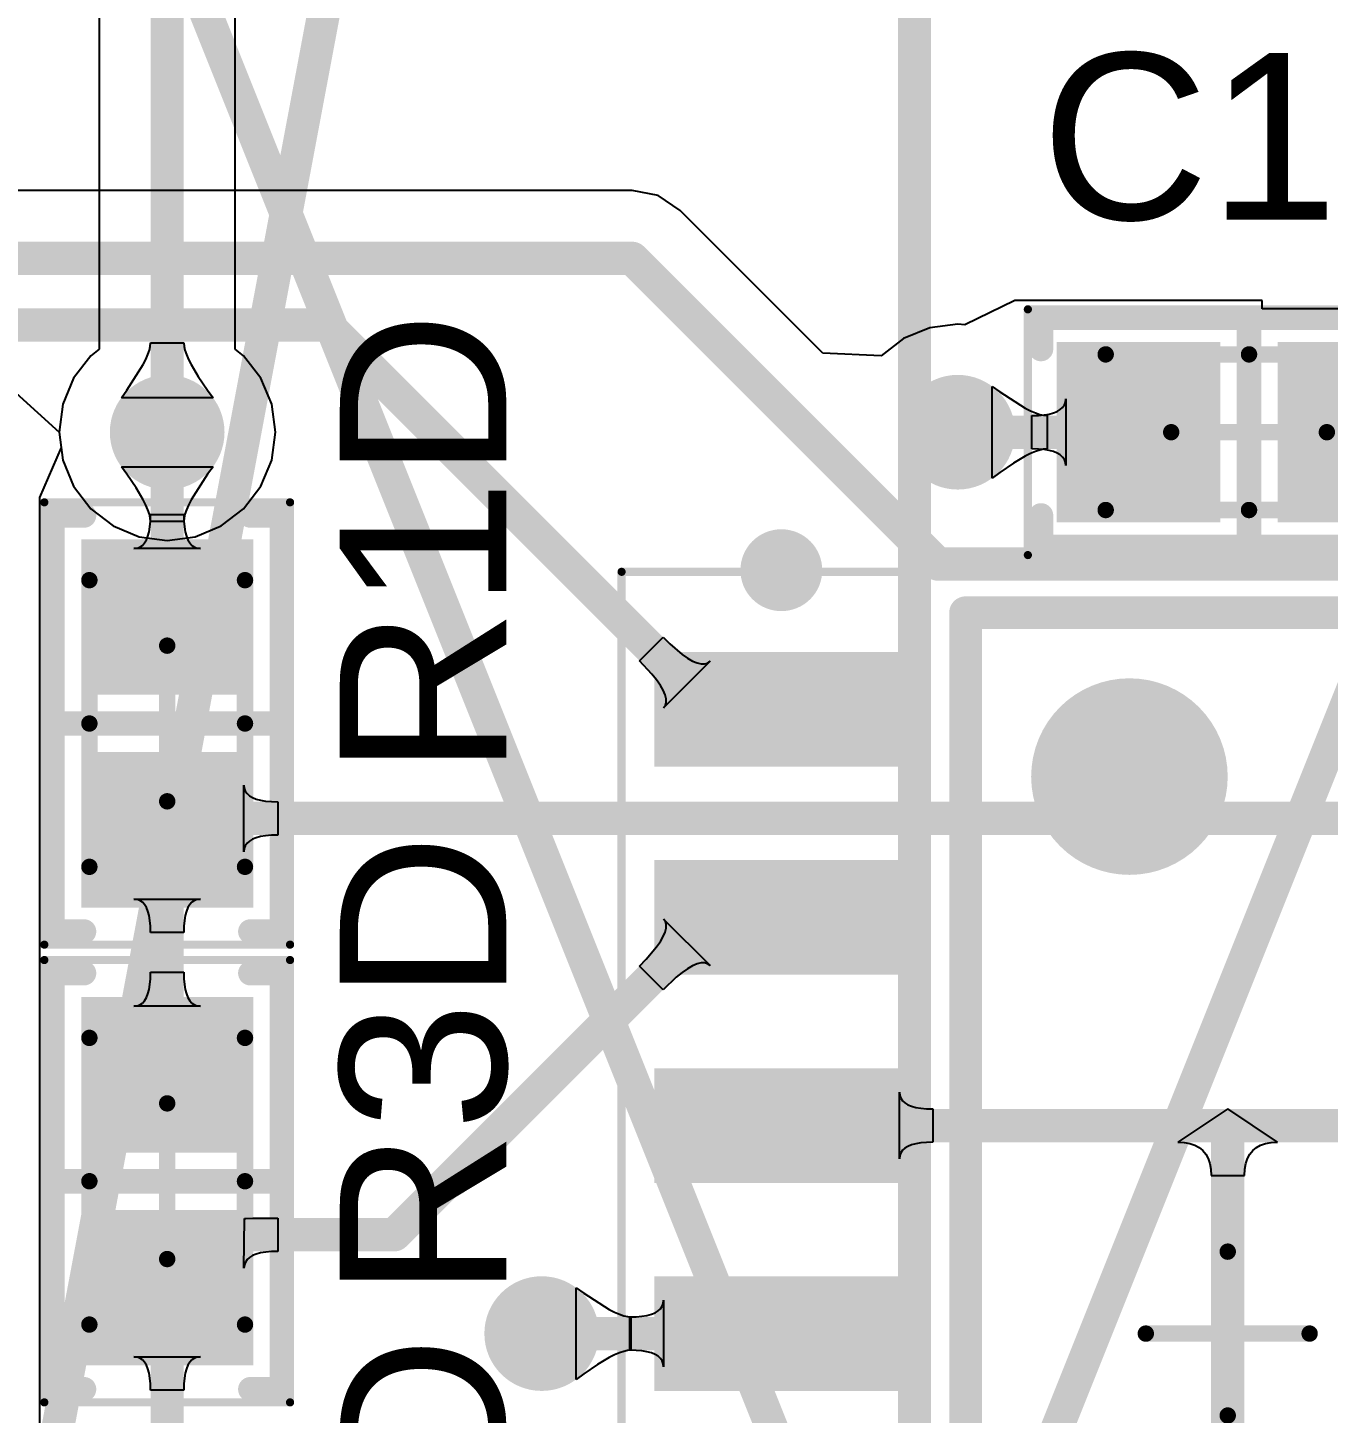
# Model space of a CAD drawing. Header units: inches. Extents: x -0.14 to 3.29, y -0.08 to 7.88.
# Drawn here: x 1.3617 to 1.6743, y 4.0263 to 4.3593 of the extents above; entities that cross this region are included whole.
import ezdxf

# ---------------------------------------------------------------- set-up
doc = ezdxf.new("R2010")
doc.units = ezdxf.units.IN
doc.header["$MEASUREMENT"] = 0
for name, color, linetype in [('Bottom Layer', 5, 'Continuous'), ('PCBD Notes', 76, 'Continuous'), ('Top 3D Body', 56, 'Continuous'), ('Top Courtyard', 56, 'Continuous'), ('Top Layer', 1, 'Continuous'), ('Top Overlay', 2, 'Continuous'), ('Top Paste', 8, 'Continuous'), ('Top Solder', 216, 'Continuous'), ('Via Holes', 16, 'Continuous')]:
    doc.layers.add(name, color=color, linetype=linetype)
doc.styles.add('Arial', font='', dxfattribs={"height": 0.2})
doc.styles.get('Arial').set_extended_font_data('Arial')

# ---------------------------------------------------------------- blocks, each defined once
blk = doc.blocks.new('34355DA5_B1DA_47C2_A88A_ECF82120A4F7_256')
at = {"layer": 'Top Layer'}
for points in [[(-0.13583, 0.13819), (-0.13583, 0.16181), (-0.07874, 0.16181), (-0.07874, 0.13819)], [(-0.13583, 0.08819), (-0.13583, 0.11181), (-0.07874, 0.11181), (-0.07874, 0.08819)], [(-0.13583, 0.03819), (-0.13583, 0.06181), (-0.07874, 0.06181), (-0.07874, 0.03819)], [(-0.13583, -0.01181), (-0.13583, 0.01181), (-0.07874, 0.01181), (-0.07874, -0.01181)]]:
    blk.add_hatch(color=1, dxfattribs=at).paths.add_polyline_path(points)
at = {"layer": 'Top Paste'}
for points in [[(-0.13583, 0.13819), (-0.13583, 0.16181), (-0.07874, 0.16181), (-0.07874, 0.13819)], [(-0.13583, 0.08819), (-0.13583, 0.11181), (-0.07874, 0.11181), (-0.07874, 0.08819)], [(-0.13583, 0.03819), (-0.13583, 0.06181), (-0.07874, 0.06181), (-0.07874, 0.03819)], [(-0.13583, -0.01181), (-0.13583, 0.01181), (-0.07874, 0.01181), (-0.07874, -0.01181)]]:
    blk.add_hatch(color=8, dxfattribs=at).paths.add_polyline_path(points)
at = {"layer": 'Top Solder'}
for points in [[(-0.13779, 0.13622), (-0.13779, 0.16378), (-0.07677, 0.16378), (-0.07677, 0.13622)], [(-0.13779, 0.08622), (-0.13779, 0.11378), (-0.07677, 0.11378), (-0.07677, 0.08622)], [(-0.13779, 0.03622), (-0.13779, 0.06378), (-0.07677, 0.06378), (-0.07677, 0.03622)], [(-0.13779, -0.01378), (-0.13779, 0.01378), (-0.07677, 0.01378), (-0.07677, -0.01378)]]:
    blk.add_hatch(color=216, dxfattribs=at).paths.add_polyline_path(points)
at = {"layer": 'Top Courtyard'}
for points in [[(-0.14567, 0.18307, 0.00197, 0.00197, 0), (0.14567, 0.18307, 0.00197, 0.00197, 0)], [(-0.14567, -0.18307, 0.00197, 0.00197, 0), (-0.14567, 0.18307, 0.00197, 0.00197, 0)], [(0, -0.01969, 0.00394, 0.00394, 0), (0, 0.01969, 0.00394, 0.00394, 0)], [(-0.01968, 0, 0.00394, 0.00394, 0), (0.01969, 0, 0.00394, 0.00394, 0)]]:
    blk.add_lwpolyline(points, format="xyseb", dxfattribs=at)
for points in [[(-0.14616, 0.18307, 0.000984, 0.000984, 1), (-0.14518, 0.18307, 0.000984, 0.000984, 1)], [(-0.14616, 0.18307, 0.000984, 0.000984, 1), (-0.14518, 0.18307, 0.000984, 0.000984, 1)], [(-0.00098, 0.01969, 0.00197, 0.00197, 1), (0.00099, 0.01969, 0.00197, 0.00197, 1)], [(-0.02067, 0, 0.00197, 0.00197, 1), (-0.0187, 0, 0.00197, 0.00197, 1)], [(0.0187, 0, 0.00197, 0.00197, 1), (0.02067, 0, 0.00197, 0.00197, 1)], [(-0.00098, -0.01969, 0.00197, 0.00197, 1), (0.00099, -0.01969, 0.00197, 0.00197, 1)]]:
    blk.add_lwpolyline(points, format="xyseb", close=True, dxfattribs=at)
at = {"layer": 'Top Overlay'}
for points in [[(-0.10236, 0.18346, 0.00984, 0.00984, 1), (-0.1122, 0.18346, 0.00984, 0.00984, 1)], [(-0.11467, 0.18346, 0.00492, 0.00492, 1), (-0.10974, 0.18346, 0.00492, 0.00492, 1)], [(-0.10482, 0.18346, 0.00492, 0.00492, 1), (-0.0999, 0.18346, 0.00492, 0.00492, 1)], [(-0.06496, 0.17323, 0.00394, 0.00394, 1), (-0.06102, 0.17323, 0.00394, 0.00394, 1)], [(-0.06496, 0.17323, 0.00394, 0.00394, 1), (-0.06102, 0.17323, 0.00394, 0.00394, 1)], [(-0.01181, 0.13386, 0.02362, 0.02362, 1), (-0.03543, 0.13386, 0.02362, 0.02362, 1)], [(-0.04134, 0.13386, 0.01181, 0.01181, 1), (-0.02953, 0.13386, 0.01181, 0.01181, 1)], [(-0.01772, 0.13386, 0.01181, 0.01181, 1), (-0.00591, 0.13386, 0.01181, 0.01181, 1)]]:
    blk.add_lwpolyline(points, format="xyseb", close=True, dxfattribs=at)
for points in [[(-0.06299, 0.17323, 0.00787, 0.00787, 0), (0.06299, 0.17323, 0.00787, 0.00787, 0)], [(-0.06299, -0.17323, 0.00787, 0.00787, 0), (-0.06299, 0.17323, 0.00787, 0.00787, 0)]]:
    blk.add_lwpolyline(points, format="xyseb", dxfattribs=at)
blk = doc.blocks.new('RES_0603_1608_363')
at = {"layer": 'Top Layer'}
for points in [[(-0.04232, -0.0187), (-0.04232, 0.0187), (-0.00886, 0.0187), (-0.00886, -0.0187)], [(0.00886, -0.0187), (0.00886, 0.0187), (0.04232, 0.0187), (0.04232, -0.0187)]]:
    blk.add_hatch(color=1, dxfattribs=at).paths.add_polyline_path(points)
at = {"layer": 'Top Paste'}
for points in [[(-0.04232, -0.0187), (-0.04232, 0.0187), (-0.00886, 0.0187), (-0.00886, -0.0187)], [(0.00886, -0.0187), (0.00886, 0.0187), (0.04232, 0.0187), (0.04232, -0.0187)]]:
    blk.add_hatch(color=8, dxfattribs=at).paths.add_polyline_path(points)
at = {"layer": 'Top Solder'}
for points in [[(-0.04429, -0.02067), (-0.04429, 0.02067), (-0.00689, 0.02067), (-0.00689, -0.02067)], [(0.00689, -0.02067), (0.00689, 0.02067), (0.04429, 0.02067), (0.04429, -0.02067)]]:
    blk.add_hatch(color=216, dxfattribs=at).paths.add_polyline_path(points)
at = {"layer": 'Top 3D Body'}
for points in [[(0.03445, 0.0187, 0.00394, 0.00394, 0), (-0.03445, 0.0187, 0.00394, 0.00394, 0)], [(-0.03445, -0.0187, 0.00394, 0.00394, 0), (-0.03445, 0.0187, 0.00394, 0.00394, 0)], [(0.03445, -0.0187, 0.00394, 0.00394, 0), (0.03445, 0.0187, 0.00394, 0.00394, 0)], [(0.03445, -0.0187, 0.00394, 0.00394, 0), (-0.03445, -0.0187, 0.00394, 0.00394, 0)]]:
    blk.add_lwpolyline(points, format="xyseb", dxfattribs=at)
for points in [[(-0.03543, 0.0187, 0.00197, 0.00197, 1), (-0.03346, 0.0187, 0.00197, 0.00197, 1)], [(-0.03543, 0.0187, 0.00197, 0.00197, 1), (-0.03346, 0.0187, 0.00197, 0.00197, 1)], [(0.03347, 0.0187, 0.00197, 0.00197, 1), (0.03543, 0.0187, 0.00197, 0.00197, 1)], [(0.03347, 0.0187, 0.00197, 0.00197, 1), (0.03543, 0.0187, 0.00197, 0.00197, 1)], [(-0.03543, -0.0187, 0.00197, 0.00197, 1), (-0.03346, -0.0187, 0.00197, 0.00197, 1)], [(-0.03543, -0.0187, 0.00197, 0.00197, 1), (-0.03346, -0.0187, 0.00197, 0.00197, 1)], [(0.03347, -0.0187, 0.00197, 0.00197, 1), (0.03543, -0.0187, 0.00197, 0.00197, 1)], [(0.03347, -0.0187, 0.00197, 0.00197, 1), (0.03543, -0.0187, 0.00197, 0.00197, 1)]]:
    blk.add_lwpolyline(points, format="xyseb", close=True, dxfattribs=at)
at = {"layer": 'Top Courtyard'}
for points in [[(0.05315, 0.02953, 0.00197, 0.00197, 0), (-0.05315, 0.02953, 0.00197, 0.00197, 0)], [(-0.05315, -0.02953, 0.00197, 0.00197, 0), (-0.05315, 0.02953, 0.00197, 0.00197, 0)], [(0.05315, -0.02953, 0.00197, 0.00197, 0), (0.05315, 0.02953, 0.00197, 0.00197, 0)], [(0, -0.0187, 0.00394, 0.00394, 0), (0, 0.0187, 0.00394, 0.00394, 0)], [(0.0187, 0, 0.00394, 0.00394, 0), (-0.0187, 0, 0.00394, 0.00394, 0)], [(0.05315, -0.02953, 0.00197, 0.00197, 0), (-0.05315, -0.02953, 0.00197, 0.00197, 0)]]:
    blk.add_lwpolyline(points, format="xyseb", dxfattribs=at)
for points in [[(-0.05364, 0.02953, 0.000984, 0.000984, 1), (-0.05266, 0.02953, 0.000984, 0.000984, 1)], [(-0.05364, 0.02953, 0.000984, 0.000984, 1), (-0.05266, 0.02953, 0.000984, 0.000984, 1)], [(0.05266, 0.02953, 0.000984, 0.000984, 1), (0.05364, 0.02953, 0.000984, 0.000984, 1)], [(0.05266, 0.02953, 0.000984, 0.000984, 1), (0.05364, 0.02953, 0.000984, 0.000984, 1)], [(-0.00098, 0.0187, 0.00197, 0.00197, 1), (0.00099, 0.0187, 0.00197, 0.00197, 1)], [(-0.01969, 0, 0.00197, 0.00197, 1), (-0.01772, 0, 0.00197, 0.00197, 1)], [(0.01772, 0, 0.00197, 0.00197, 1), (0.01969, 0, 0.00197, 0.00197, 1)], [(-0.00098, -0.0187, 0.00197, 0.00197, 1), (0.00099, -0.0187, 0.00197, 0.00197, 1)], [(-0.05364, -0.02953, 0.000984, 0.000984, 1), (-0.05266, -0.02953, 0.000984, 0.000984, 1)], [(-0.05364, -0.02953, 0.000984, 0.000984, 1), (-0.05266, -0.02953, 0.000984, 0.000984, 1)], [(0.05266, -0.02953, 0.000984, 0.000984, 1), (0.05364, -0.02953, 0.000984, 0.000984, 1)], [(0.05266, -0.02953, 0.000984, 0.000984, 1), (0.05364, -0.02953, 0.000984, 0.000984, 1)]]:
    blk.add_lwpolyline(points, format="xyseb", close=True, dxfattribs=at)
at = {"layer": 'Top Overlay'}
for points in [[(0.05, 0.02756, 0.00591, 0.00591, 0), (-0.05, 0.02756, 0.00591, 0.00591, 0)], [(-0.05, 0.02, 0.00591, 0.00591, 0), (-0.05, 0.02756, 0.00591, 0.00591, 0)], [(0, -0.02756, 0.00591, 0.00591, 0), (0, 0.02756, 0.00591, 0.00591, 0)], [(0.05, 0.02, 0.00591, 0.00591, 0), (0.05, 0.02756, 0.00591, 0.00591, 0)], [(-0.05, -0.02756, 0.00591, 0.00591, 0), (-0.05, -0.02, 0.00591, 0.00591, 0)], [(0.05, -0.02756, 0.00591, 0.00591, 0), (0.05, -0.02, 0.00591, 0.00591, 0)], [(0.05, -0.02756, 0.00591, 0.00591, 0), (-0.05, -0.02756, 0.00591, 0.00591, 0)]]:
    blk.add_lwpolyline(points, format="xyseb", dxfattribs=at)
for points in [[(-0.05148, 0.02756, 0.00295, 0.00295, 1), (-0.04852, 0.02756, 0.00295, 0.00295, 1)], [(-0.05148, 0.02756, 0.00295, 0.00295, 1), (-0.04852, 0.02756, 0.00295, 0.00295, 1)], [(-0.00148, 0.02756, 0.00295, 0.00295, 1), (0.00148, 0.02756, 0.00295, 0.00295, 1)], [(0.04852, 0.02756, 0.00295, 0.00295, 1), (0.05148, 0.02756, 0.00295, 0.00295, 1)], [(0.04852, 0.02756, 0.00295, 0.00295, 1), (0.05148, 0.02756, 0.00295, 0.00295, 1)], [(-0.05148, 0.02, 0.00295, 0.00295, 1), (-0.04852, 0.02, 0.00295, 0.00295, 1)], [(0.04852, 0.02, 0.00295, 0.00295, 1), (0.05148, 0.02, 0.00295, 0.00295, 1)], [(-0.05148, -0.02, 0.00295, 0.00295, 1), (-0.04852, -0.02, 0.00295, 0.00295, 1)], [(0.04852, -0.02, 0.00295, 0.00295, 1), (0.05148, -0.02, 0.00295, 0.00295, 1)], [(-0.05148, -0.02756, 0.00295, 0.00295, 1), (-0.04852, -0.02756, 0.00295, 0.00295, 1)], [(-0.05148, -0.02756, 0.00295, 0.00295, 1), (-0.04852, -0.02756, 0.00295, 0.00295, 1)], [(-0.00148, -0.02756, 0.00295, 0.00295, 1), (0.00148, -0.02756, 0.00295, 0.00295, 1)], [(0.04852, -0.02756, 0.00295, 0.00295, 1), (0.05148, -0.02756, 0.00295, 0.00295, 1)], [(0.04852, -0.02756, 0.00295, 0.00295, 1), (0.05148, -0.02756, 0.00295, 0.00295, 1)]]:
    blk.add_lwpolyline(points, format="xyseb", close=True, dxfattribs=at)
blk = doc.blocks.new('RES_0603_1608_383')
at = {"layer": 'Top Layer'}
for points in [[(-0.04232, -0.0187), (-0.04232, 0.0187), (-0.00886, 0.0187), (-0.00886, -0.0187)], [(0.00886, -0.0187), (0.00886, 0.0187), (0.04232, 0.0187), (0.04232, -0.0187)]]:
    blk.add_hatch(color=1, dxfattribs=at).paths.add_polyline_path(points)
at = {"layer": 'Top Paste'}
for points in [[(-0.04232, -0.0187), (-0.04232, 0.0187), (-0.00886, 0.0187), (-0.00886, -0.0187)], [(0.00886, -0.0187), (0.00886, 0.0187), (0.04232, 0.0187), (0.04232, -0.0187)]]:
    blk.add_hatch(color=8, dxfattribs=at).paths.add_polyline_path(points)
at = {"layer": 'Top Solder'}
for points in [[(-0.04429, -0.02067), (-0.04429, 0.02067), (-0.00689, 0.02067), (-0.00689, -0.02067)], [(0.00689, -0.02067), (0.00689, 0.02067), (0.04429, 0.02067), (0.04429, -0.02067)]]:
    blk.add_hatch(color=216, dxfattribs=at).paths.add_polyline_path(points)
at = {"layer": 'Top 3D Body'}
for points in [[(0.03445, 0.0187, 0.00394, 0.00394, 0), (-0.03445, 0.0187, 0.00394, 0.00394, 0)], [(-0.03445, -0.0187, 0.00394, 0.00394, 0), (-0.03445, 0.0187, 0.00394, 0.00394, 0)], [(0.03445, -0.0187, 0.00394, 0.00394, 0), (0.03445, 0.0187, 0.00394, 0.00394, 0)], [(0.03445, -0.0187, 0.00394, 0.00394, 0), (-0.03445, -0.0187, 0.00394, 0.00394, 0)]]:
    blk.add_lwpolyline(points, format="xyseb", dxfattribs=at)
for points in [[(-0.03543, 0.0187, 0.00197, 0.00197, 1), (-0.03346, 0.0187, 0.00197, 0.00197, 1)], [(-0.03543, 0.0187, 0.00197, 0.00197, 1), (-0.03346, 0.0187, 0.00197, 0.00197, 1)], [(0.03347, 0.0187, 0.00197, 0.00197, 1), (0.03543, 0.0187, 0.00197, 0.00197, 1)], [(0.03347, 0.0187, 0.00197, 0.00197, 1), (0.03543, 0.0187, 0.00197, 0.00197, 1)], [(-0.03543, -0.0187, 0.00197, 0.00197, 1), (-0.03346, -0.0187, 0.00197, 0.00197, 1)], [(-0.03543, -0.0187, 0.00197, 0.00197, 1), (-0.03346, -0.0187, 0.00197, 0.00197, 1)], [(0.03347, -0.0187, 0.00197, 0.00197, 1), (0.03543, -0.0187, 0.00197, 0.00197, 1)], [(0.03347, -0.0187, 0.00197, 0.00197, 1), (0.03543, -0.0187, 0.00197, 0.00197, 1)]]:
    blk.add_lwpolyline(points, format="xyseb", close=True, dxfattribs=at)
at = {"layer": 'Top Courtyard'}
for points in [[(0.05315, 0.02953, 0.00197, 0.00197, 0), (-0.05315, 0.02953, 0.00197, 0.00197, 0)], [(-0.05315, -0.02953, 0.00197, 0.00197, 0), (-0.05315, 0.02953, 0.00197, 0.00197, 0)], [(0.05315, -0.02953, 0.00197, 0.00197, 0), (0.05315, 0.02953, 0.00197, 0.00197, 0)], [(0, -0.0187, 0.00394, 0.00394, 0), (0, 0.0187, 0.00394, 0.00394, 0)], [(0.0187, 0, 0.00394, 0.00394, 0), (-0.0187, 0, 0.00394, 0.00394, 0)], [(0.05315, -0.02953, 0.00197, 0.00197, 0), (-0.05315, -0.02953, 0.00197, 0.00197, 0)]]:
    blk.add_lwpolyline(points, format="xyseb", dxfattribs=at)
for points in [[(-0.05364, 0.02953, 0.000984, 0.000984, 1), (-0.05266, 0.02953, 0.000984, 0.000984, 1)], [(-0.05364, 0.02953, 0.000984, 0.000984, 1), (-0.05266, 0.02953, 0.000984, 0.000984, 1)], [(0.05266, 0.02953, 0.000984, 0.000984, 1), (0.05364, 0.02953, 0.000984, 0.000984, 1)], [(0.05266, 0.02953, 0.000984, 0.000984, 1), (0.05364, 0.02953, 0.000984, 0.000984, 1)], [(-0.00098, 0.0187, 0.00197, 0.00197, 1), (0.00099, 0.0187, 0.00197, 0.00197, 1)], [(-0.01969, 0, 0.00197, 0.00197, 1), (-0.01772, 0, 0.00197, 0.00197, 1)], [(0.01772, 0, 0.00197, 0.00197, 1), (0.01969, 0, 0.00197, 0.00197, 1)], [(-0.00098, -0.0187, 0.00197, 0.00197, 1), (0.00099, -0.0187, 0.00197, 0.00197, 1)], [(-0.05364, -0.02953, 0.000984, 0.000984, 1), (-0.05266, -0.02953, 0.000984, 0.000984, 1)], [(-0.05364, -0.02953, 0.000984, 0.000984, 1), (-0.05266, -0.02953, 0.000984, 0.000984, 1)], [(0.05266, -0.02953, 0.000984, 0.000984, 1), (0.05364, -0.02953, 0.000984, 0.000984, 1)], [(0.05266, -0.02953, 0.000984, 0.000984, 1), (0.05364, -0.02953, 0.000984, 0.000984, 1)]]:
    blk.add_lwpolyline(points, format="xyseb", close=True, dxfattribs=at)
at = {"layer": 'Top Overlay'}
for points in [[(0.05, 0.02756, 0.00591, 0.00591, 0), (-0.05, 0.02756, 0.00591, 0.00591, 0)], [(-0.05, 0.02, 0.00591, 0.00591, 0), (-0.05, 0.02756, 0.00591, 0.00591, 0)], [(0, -0.02756, 0.00591, 0.00591, 0), (0, 0.02756, 0.00591, 0.00591, 0)], [(0.05, 0.02, 0.00591, 0.00591, 0), (0.05, 0.02756, 0.00591, 0.00591, 0)], [(-0.05, -0.02756, 0.00591, 0.00591, 0), (-0.05, -0.02, 0.00591, 0.00591, 0)], [(0.05, -0.02756, 0.00591, 0.00591, 0), (0.05, -0.02, 0.00591, 0.00591, 0)], [(0.05, -0.02756, 0.00591, 0.00591, 0), (-0.05, -0.02756, 0.00591, 0.00591, 0)]]:
    blk.add_lwpolyline(points, format="xyseb", dxfattribs=at)
for points in [[(-0.05148, 0.02756, 0.00295, 0.00295, 1), (-0.04852, 0.02756, 0.00295, 0.00295, 1)], [(-0.05148, 0.02756, 0.00295, 0.00295, 1), (-0.04852, 0.02756, 0.00295, 0.00295, 1)], [(-0.00148, 0.02756, 0.00295, 0.00295, 1), (0.00148, 0.02756, 0.00295, 0.00295, 1)], [(0.04852, 0.02756, 0.00295, 0.00295, 1), (0.05148, 0.02756, 0.00295, 0.00295, 1)], [(0.04852, 0.02756, 0.00295, 0.00295, 1), (0.05148, 0.02756, 0.00295, 0.00295, 1)], [(-0.05148, 0.02, 0.00295, 0.00295, 1), (-0.04852, 0.02, 0.00295, 0.00295, 1)], [(0.04852, 0.02, 0.00295, 0.00295, 1), (0.05148, 0.02, 0.00295, 0.00295, 1)], [(-0.05148, -0.02, 0.00295, 0.00295, 1), (-0.04852, -0.02, 0.00295, 0.00295, 1)], [(0.04852, -0.02, 0.00295, 0.00295, 1), (0.05148, -0.02, 0.00295, 0.00295, 1)], [(-0.05148, -0.02756, 0.00295, 0.00295, 1), (-0.04852, -0.02756, 0.00295, 0.00295, 1)], [(-0.05148, -0.02756, 0.00295, 0.00295, 1), (-0.04852, -0.02756, 0.00295, 0.00295, 1)], [(-0.00148, -0.02756, 0.00295, 0.00295, 1), (0.00148, -0.02756, 0.00295, 0.00295, 1)], [(0.04852, -0.02756, 0.00295, 0.00295, 1), (0.05148, -0.02756, 0.00295, 0.00295, 1)], [(0.04852, -0.02756, 0.00295, 0.00295, 1), (0.05148, -0.02756, 0.00295, 0.00295, 1)]]:
    blk.add_lwpolyline(points, format="xyseb", close=True, dxfattribs=at)
blk = doc.blocks.new('CAP_0603_1608_471')
at = {"layer": 'Top Layer'}
for points in [[(-0.04429, -0.01969), (-0.04429, 0.01968), (-0.00886, 0.01968), (-0.00886, -0.01969)], [(0.00886, -0.01969), (0.00886, 0.01968), (0.04429, 0.01968), (0.04429, -0.01969)]]:
    blk.add_hatch(color=1, dxfattribs=at).paths.add_polyline_path(points)
at = {"layer": 'Top Paste'}
for points in [[(-0.04429, -0.01969), (-0.04429, 0.01968), (-0.00886, 0.01968), (-0.00886, -0.01969)], [(0.00886, -0.01969), (0.00886, 0.01968), (0.04429, 0.01968), (0.04429, -0.01969)]]:
    blk.add_hatch(color=8, dxfattribs=at).paths.add_polyline_path(points)
at = {"layer": 'Top Solder'}
for points in [[(-0.04626, -0.02165), (-0.04626, 0.02165), (-0.00689, 0.02165), (-0.00689, -0.02165)], [(0.00689, -0.02165), (0.00689, 0.02165), (0.04626, 0.02165), (0.04626, -0.02165)]]:
    blk.add_hatch(color=216, dxfattribs=at).paths.add_polyline_path(points)
at = {"layer": 'Top 3D Body'}
for points in [[(-0.03445, 0.0187, 0.00394, 0.00394, 0), (0.03445, 0.0187, 0.00394, 0.00394, 0)], [(-0.03445, -0.0187, 0.00394, 0.00394, 0), (-0.03445, 0.0187, 0.00394, 0.00394, 0)], [(0.03445, -0.0187, 0.00394, 0.00394, 0), (0.03445, 0.0187, 0.00394, 0.00394, 0)], [(-0.03445, -0.0187, 0.00394, 0.00394, 0), (0.03445, -0.0187, 0.00394, 0.00394, 0)]]:
    blk.add_lwpolyline(points, format="xyseb", dxfattribs=at)
for points in [[(-0.03543, 0.0187, 0.00197, 0.00197, 1), (-0.03346, 0.0187, 0.00197, 0.00197, 1)], [(-0.03543, 0.0187, 0.00197, 0.00197, 1), (-0.03346, 0.0187, 0.00197, 0.00197, 1)], [(0.03347, 0.0187, 0.00197, 0.00197, 1), (0.03543, 0.0187, 0.00197, 0.00197, 1)], [(0.03347, 0.0187, 0.00197, 0.00197, 1), (0.03543, 0.0187, 0.00197, 0.00197, 1)], [(-0.03543, -0.0187, 0.00197, 0.00197, 1), (-0.03346, -0.0187, 0.00197, 0.00197, 1)], [(-0.03543, -0.0187, 0.00197, 0.00197, 1), (-0.03346, -0.0187, 0.00197, 0.00197, 1)], [(0.03347, -0.0187, 0.00197, 0.00197, 1), (0.03543, -0.0187, 0.00197, 0.00197, 1)], [(0.03347, -0.0187, 0.00197, 0.00197, 1), (0.03543, -0.0187, 0.00197, 0.00197, 1)]]:
    blk.add_lwpolyline(points, format="xyseb", close=True, dxfattribs=at)
at = {"layer": 'Top Courtyard'}
for points in [[(-0.05315, 0.02953, 0.00197, 0.00197, 0), (0.05315, 0.02953, 0.00197, 0.00197, 0)], [(-0.05315, -0.02953, 0.00197, 0.00197, 0), (-0.05315, 0.02953, 0.00197, 0.00197, 0)], [(0.05315, -0.02953, 0.00197, 0.00197, 0), (0.05315, 0.02953, 0.00197, 0.00197, 0)], [(0, -0.0187, 0.00394, 0.00394, 0), (0, 0.0187, 0.00394, 0.00394, 0)], [(-0.0187, 0, 0.00394, 0.00394, 0), (0.0187, 0, 0.00394, 0.00394, 0)], [(-0.05315, -0.02953, 0.00197, 0.00197, 0), (0.05315, -0.02953, 0.00197, 0.00197, 0)]]:
    blk.add_lwpolyline(points, format="xyseb", dxfattribs=at)
for points in [[(-0.05364, 0.02953, 0.000984, 0.000984, 1), (-0.05266, 0.02953, 0.000984, 0.000984, 1)], [(-0.05364, 0.02953, 0.000984, 0.000984, 1), (-0.05266, 0.02953, 0.000984, 0.000984, 1)], [(0.05266, 0.02953, 0.000984, 0.000984, 1), (0.05364, 0.02953, 0.000984, 0.000984, 1)], [(0.05266, 0.02953, 0.000984, 0.000984, 1), (0.05364, 0.02953, 0.000984, 0.000984, 1)], [(-0.00098, 0.0187, 0.00197, 0.00197, 1), (0.00099, 0.0187, 0.00197, 0.00197, 1)], [(-0.01968, 0, 0.00197, 0.00197, 1), (-0.01772, 0, 0.00197, 0.00197, 1)], [(0.01772, 0, 0.00197, 0.00197, 1), (0.01969, 0, 0.00197, 0.00197, 1)], [(-0.00098, -0.0187, 0.00197, 0.00197, 1), (0.00099, -0.0187, 0.00197, 0.00197, 1)], [(-0.05364, -0.02953, 0.000984, 0.000984, 1), (-0.05266, -0.02953, 0.000984, 0.000984, 1)], [(-0.05364, -0.02953, 0.000984, 0.000984, 1), (-0.05266, -0.02953, 0.000984, 0.000984, 1)], [(0.05266, -0.02953, 0.000984, 0.000984, 1), (0.05364, -0.02953, 0.000984, 0.000984, 1)], [(0.05266, -0.02953, 0.000984, 0.000984, 1), (0.05364, -0.02953, 0.000984, 0.000984, 1)]]:
    blk.add_lwpolyline(points, format="xyseb", close=True, dxfattribs=at)
at = {"layer": 'Top Overlay'}
for points in [[(-0.05, 0.02, 0.00591, 0.00591, 0), (-0.05, 0.02756, 0.00591, 0.00591, 0)], [(-0.05, 0.02756, 0.00591, 0.00591, 0), (0.05, 0.02756, 0.00591, 0.00591, 0)], [(0, -0.02756, 0.00591, 0.00591, 0), (0, 0.02756, 0.00591, 0.00591, 0)], [(0.05, 0.02, 0.00591, 0.00591, 0), (0.05, 0.02756, 0.00591, 0.00591, 0)], [(-0.05, -0.02756, 0.00591, 0.00591, 0), (-0.05, -0.02, 0.00591, 0.00591, 0)], [(0.05, -0.02756, 0.00591, 0.00591, 0), (0.05, -0.02, 0.00591, 0.00591, 0)], [(-0.05, -0.02756, 0.00591, 0.00591, 0), (0.05, -0.02756, 0.00591, 0.00591, 0)]]:
    blk.add_lwpolyline(points, format="xyseb", dxfattribs=at)
for points in [[(-0.05147, 0.02756, 0.00295, 0.00295, 1), (-0.04852, 0.02756, 0.00295, 0.00295, 1)], [(-0.05147, 0.02756, 0.00295, 0.00295, 1), (-0.04852, 0.02756, 0.00295, 0.00295, 1)], [(-0.00147, 0.02756, 0.00295, 0.00295, 1), (0.00148, 0.02756, 0.00295, 0.00295, 1)], [(0.04853, 0.02756, 0.00295, 0.00295, 1), (0.05148, 0.02756, 0.00295, 0.00295, 1)], [(0.04853, 0.02756, 0.00295, 0.00295, 1), (0.05148, 0.02756, 0.00295, 0.00295, 1)], [(-0.05147, 0.02, 0.00295, 0.00295, 1), (-0.04852, 0.02, 0.00295, 0.00295, 1)], [(0.04853, 0.02, 0.00295, 0.00295, 1), (0.05148, 0.02, 0.00295, 0.00295, 1)], [(-0.05147, -0.02, 0.00295, 0.00295, 1), (-0.04852, -0.02, 0.00295, 0.00295, 1)], [(0.04853, -0.02, 0.00295, 0.00295, 1), (0.05148, -0.02, 0.00295, 0.00295, 1)], [(-0.05147, -0.02756, 0.00295, 0.00295, 1), (-0.04852, -0.02756, 0.00295, 0.00295, 1)], [(-0.05147, -0.02756, 0.00295, 0.00295, 1), (-0.04852, -0.02756, 0.00295, 0.00295, 1)], [(-0.00147, -0.02756, 0.00295, 0.00295, 1), (0.00148, -0.02756, 0.00295, 0.00295, 1)], [(0.04853, -0.02756, 0.00295, 0.00295, 1), (0.05148, -0.02756, 0.00295, 0.00295, 1)], [(0.04853, -0.02756, 0.00295, 0.00295, 1), (0.05148, -0.02756, 0.00295, 0.00295, 1)]]:
    blk.add_lwpolyline(points, format="xyseb", close=True, dxfattribs=at)

msp = doc.modelspace()

# ---------------------------------------------------------------- hatches: boundary and pattern name
at = {"layer": 'Bottom Layer'}
h = msp.add_hatch(color=5, dxfattribs=at)
edge = h.paths.add_edge_path()
edge.add_arc((1.3952, 4.26205), 0.01378, 0, 360)
h = msp.add_hatch(color=5, dxfattribs=at)
edge = h.paths.add_edge_path()
edge.add_arc((1.5852, 4.26205), 0.01378, 0, 360)
h = msp.add_hatch(color=5, dxfattribs=at)
edge = h.paths.add_edge_path()
edge.add_arc((1.48521, 4.04543), 0.01378, 0, 360)
at = {"layer": 'Top Layer'}
h = msp.add_hatch(color=1, dxfattribs=at)
edge = h.paths.add_edge_path()
edge.add_arc((1.3952, 4.26205), 0.01378, 0, 360)
h = msp.add_hatch(color=1, dxfattribs=at)
edge = h.paths.add_edge_path()
edge.add_arc((1.5852, 4.26205), 0.01378, 0, 360)
h = msp.add_hatch(color=1, dxfattribs=at)
edge = h.paths.add_edge_path()
edge.add_arc((1.48521, 4.04543), 0.01378, 0, 360)
at = {"layer": 'Via Holes'}
h = msp.add_hatch(color=7, dxfattribs=at)
edge = h.paths.add_edge_path()
edge.add_arc((1.3952, 4.26205), 0.00689, 0, 360)
h = msp.add_hatch(color=7, dxfattribs=at)
edge = h.paths.add_edge_path()
edge.add_arc((1.5852, 4.26205), 0.00689, 0, 360)
h = msp.add_hatch(color=7, dxfattribs=at)
edge = h.paths.add_edge_path()
edge.add_arc((1.48521, 4.04543), 0.00689, 0, 360)

# ---------------------------------------------------------------- linework, layer by layer
at = {"layer": 'Bottom Layer'}
for p, q in [((1.37888, 4.87443), (1.37888, 4.28202)), ((1.41151, 4.28202), (1.41151, 4.87443)), ((1.39092, 4.28175), (1.39113, 4.28268)), ((1.39113, 4.28268), (1.3912, 4.2835)), ((1.3912, 4.2835), (1.3992, 4.2835)), ((1.3992, 4.2835), (1.39927, 4.28268)), ((1.39927, 4.28268), (1.39948, 4.28175)), ((1.37681, 4.28043), (1.37268, 4.27505)), ((1.37888, 4.28202), (1.37681, 4.28043)), ((1.38944, 4.27829), (1.39007, 4.27955)), ((1.39007, 4.27955), (1.39057, 4.2807)), ((1.39057, 4.2807), (1.39092, 4.28175)), ((1.39948, 4.28175), (1.39983, 4.2807)), ((1.39983, 4.2807), (1.40032, 4.27955)), ((1.40032, 4.27955), (1.40095, 4.27829)), ((1.41358, 4.28043), (1.41151, 4.28202)), ((1.41772, 4.27505), (1.41358, 4.28043)), ((1.38551, 4.27213), (1.38944, 4.27829)), ((1.40095, 4.27829), (1.40264, 4.27543)), ((1.37268, 4.27505), (1.37008, 4.26878)), ((1.40264, 4.27543), (1.40488, 4.27213)), ((1.42031, 4.26878), (1.41772, 4.27505)), ((1.38418, 4.27032), (1.38551, 4.27213)), ((1.40622, 4.27032), (1.38418, 4.27032)), ((1.40488, 4.27213), (1.40622, 4.27032)), ((1.37008, 4.26878), (1.3692, 4.26205)), ((1.4212, 4.26205), (1.42031, 4.26878)), ((1.3692, 4.26205), (1.37008, 4.25532)), ((1.42031, 4.25532), (1.4212, 4.26205)), ((1.37008, 4.25532), (1.37268, 4.24905)), ((1.41772, 4.24905), (1.42031, 4.25532)), ((1.37268, 4.24905), (1.37681, 4.24366)), ((1.41358, 4.24366), (1.41772, 4.24905)), ((1.37681, 4.24366), (1.3822, 4.23953)), ((1.4082, 4.23953), (1.41358, 4.24366)), ((1.3822, 4.23953), (1.38847, 4.23693)), ((1.40193, 4.23693), (1.4082, 4.23953)), ((1.38847, 4.23693), (1.3952, 4.23604)), ((1.3952, 4.23604), (1.40193, 4.23693))]:
    msp.add_line(p, q, dxfattribs=at)
msp.add_lwpolyline([(1.3952, 4.26205, 0.008, 0.008, 0), (1.3952, 4.89441, 0.008, 0.008, 0)], format="xyseb", dxfattribs=at)
msp.add_lwpolyline([(1.3932, 4.26205, 0.004, 0.004, 1), (1.3972, 4.26205, 0.004, 0.004, 1)], format="xyseb", close=True, dxfattribs=at)
at = {"layer": 'PCBD Notes'}
for points in [[(0, 0, 0.00787, 0.00787, 0), (3.14961, 7.87402, 0.00787, 0.00787, 0)], [(0, 7.87402, 0.00787, 0.00787, 0), (3.14961, 0, 0.00787, 0.00787, 0)], [(1.08268, 2.5, 0.00787, 0.00787, 0), (2.06693, 7.73622, 0.00787, 0.00787, 0)], [(1.5748, 2.1, 0.00787, 0.00787, 0), (1.5748, 5.93701, 0.00787, 0.00787, 0)]]:
    msp.add_lwpolyline(points, format="xyseb", dxfattribs=at)
at = {"layer": 'Top Layer'}
for p, q in [((1.50696, 4.32014), (1.16474, 4.32014)), ((1.5132, 4.3189), (1.50696, 4.32014)), ((1.5185, 4.31536), (1.5132, 4.3189)), ((1.55281, 4.28105), (1.5185, 4.31536)), ((1.59891, 4.29373), (1.58691, 4.28782)), ((1.65834, 4.29373), (1.59891, 4.29373)), ((1.59891, 4.29373), (1.59891, 4.29373)), ((1.65834, 4.29173), (1.65834, 4.29373)), ((1.67677, 4.29173), (1.65834, 4.29173)), ((1.57847, 4.28716), (1.5722, 4.28456)), ((1.5852, 4.28805), (1.57847, 4.28716)), ((1.58691, 4.28782), (1.5852, 4.28805)), ((1.5722, 4.28456), (1.56681, 4.28043)), ((1.56681, 4.28043), (1.55281, 4.28105)), ((1.59347, 4.25103), (1.59347, 4.27306)), ((1.59347, 4.27306), (1.59529, 4.27173)), ((1.35886, 4.27151), (1.3692, 4.26205)), ((1.59529, 4.27173), (1.60144, 4.2678)), ((1.61082, 4.26861), (1.61106, 4.26929)), ((1.61106, 4.26929), (1.61115, 4.27005)), ((1.61115, 4.27005), (1.61115, 4.25405)), ((1.60144, 4.2678), (1.6027, 4.26717)), ((1.6027, 4.26717), (1.60386, 4.26668)), ((1.60303, 4.26605), (1.60457, 4.26609)), ((1.60303, 4.25805), (1.60303, 4.26605)), ((1.60386, 4.26668), (1.6049, 4.26633)), ((1.60457, 4.26609), (1.60595, 4.26621)), ((1.6049, 4.26633), (1.60583, 4.26612)), ((1.60583, 4.26612), (1.60665, 4.26605)), ((1.60595, 4.26621), (1.60717, 4.26641)), ((1.60665, 4.26605), (1.60665, 4.25805)), ((1.60717, 4.26641), (1.60822, 4.26669)), ((1.60822, 4.26669), (1.60912, 4.26705)), ((1.60912, 4.26705), (1.60985, 4.26749)), ((1.60985, 4.26749), (1.61041, 4.26801)), ((1.61041, 4.26801), (1.61082, 4.26861)), ((1.3692, 4.26205), (1.36968, 4.25837)), ((1.36968, 4.25837), (1.3645, 4.24637)), ((1.60144, 4.25629), (1.59858, 4.25461)), ((1.6027, 4.25692), (1.60144, 4.25629)), ((1.60386, 4.25741), (1.6027, 4.25692)), ((1.60457, 4.25801), (1.60303, 4.25805)), ((1.6049, 4.25777), (1.60386, 4.25741)), ((1.60595, 4.25789), (1.60457, 4.25801)), ((1.60583, 4.25798), (1.6049, 4.25777)), ((1.60665, 4.25805), (1.60583, 4.25798)), ((1.60717, 4.25769), (1.60595, 4.25789)), ((1.60822, 4.25741), (1.60717, 4.25769)), ((1.60912, 4.25705), (1.60822, 4.25741)), ((1.60985, 4.25661), (1.60912, 4.25705)), ((1.61041, 4.25609), (1.60985, 4.25661)), ((1.61082, 4.25549), (1.61041, 4.25609)), ((1.38551, 4.25196), (1.38418, 4.25377)), ((1.38418, 4.25377), (1.40622, 4.25377)), ((1.40622, 4.25377), (1.40488, 4.25196)), ((1.59529, 4.25236), (1.59347, 4.25103)), ((1.59858, 4.25461), (1.59529, 4.25236)), ((1.61106, 4.25481), (1.61082, 4.25549)), ((1.61115, 4.25405), (1.61106, 4.25481)), ((1.38776, 4.24866), (1.38551, 4.25196)), ((1.40488, 4.25196), (1.40095, 4.2458)), ((1.3645, 4.24637), (1.3645, 4.24637)), ((1.3645, 4.24637), (1.3645, 4.18891)), ((1.38944, 4.2458), (1.38776, 4.24866)), ((1.39007, 4.24454), (1.38944, 4.2458)), ((1.40095, 4.2458), (1.40032, 4.24454)), ((1.39057, 4.24339), (1.39007, 4.24454)), ((1.39092, 4.24235), (1.39057, 4.24339)), ((1.39113, 4.24141), (1.39092, 4.24235)), ((1.39948, 4.24235), (1.39927, 4.24141)), ((1.39983, 4.24339), (1.39948, 4.24235)), ((1.40032, 4.24454), (1.39983, 4.24339)), ((1.39084, 4.23811), (1.39104, 4.23933)), ((1.39104, 4.23933), (1.39116, 4.24071)), ((1.3912, 4.24059), (1.39113, 4.24141)), ((1.39116, 4.24071), (1.3912, 4.24225)), ((1.3912, 4.24225), (1.3992, 4.24225)), ((1.3992, 4.24059), (1.3912, 4.24059)), ((1.3992, 4.24225), (1.39924, 4.24071)), ((1.39927, 4.24141), (1.3992, 4.24059)), ((1.39924, 4.24071), (1.39936, 4.23933)), ((1.39936, 4.23933), (1.39956, 4.23811)), ((1.38976, 4.23543), (1.3902, 4.23616)), ((1.3902, 4.23616), (1.39056, 4.23705)), ((1.39056, 4.23705), (1.39084, 4.23811)), ((1.39956, 4.23811), (1.39984, 4.23705)), ((1.39984, 4.23705), (1.4002, 4.23616)), ((1.4002, 4.23616), (1.40064, 4.23543)), ((1.3872, 4.23413), (1.38796, 4.23421)), ((1.4032, 4.23413), (1.3872, 4.23413)), ((1.38796, 4.23421), (1.38864, 4.23446)), ((1.38864, 4.23446), (1.38924, 4.23486)), ((1.38924, 4.23486), (1.38976, 4.23543)), ((1.40064, 4.23543), (1.40116, 4.23486)), ((1.40116, 4.23486), (1.40176, 4.23446)), ((1.40176, 4.23446), (1.40244, 4.23421)), ((1.40244, 4.23421), (1.4032, 4.23413)), ((1.50872, 4.20712), (1.51437, 4.21278)), ((1.51437, 4.21278), (1.51602, 4.21118)), ((1.51602, 4.21118), (1.51898, 4.20867)), ((1.51168, 4.20394), (1.50872, 4.20712)), ((1.52569, 4.207), (1.51449, 4.19581)), ((1.51898, 4.20867), (1.52028, 4.20775)), ((1.52028, 4.20775), (1.52147, 4.20706)), ((1.52147, 4.20706), (1.52255, 4.2066)), ((1.52255, 4.2066), (1.52351, 4.20636)), ((1.52351, 4.20636), (1.52435, 4.20635)), ((1.52435, 4.20635), (1.52507, 4.20656)), ((1.52507, 4.20656), (1.52569, 4.207)), ((1.51282, 4.20252), (1.51168, 4.20394)), ((1.51374, 4.20121), (1.51282, 4.20252)), ((1.51443, 4.20002), (1.51374, 4.20121)), ((1.5149, 4.19895), (1.51443, 4.20002)), ((1.51449, 4.19581), (1.51493, 4.19642)), ((1.51514, 4.19799), (1.5149, 4.19895)), ((1.51493, 4.19642), (1.51515, 4.19715)), ((1.51515, 4.19715), (1.51514, 4.19799)), ((1.3645, 4.18891), (1.3645, 4.13772)), ((1.41366, 4.16124), (1.41366, 4.17724)), ((1.41366, 4.17724), (1.41374, 4.17648)), ((1.41374, 4.17648), (1.41398, 4.1758)), ((1.41398, 4.1758), (1.41439, 4.1752)), ((1.41439, 4.1752), (1.41496, 4.17468)), ((1.41496, 4.17468), (1.41569, 4.17424)), ((1.41569, 4.17424), (1.41658, 4.17388)), ((1.41658, 4.17388), (1.41764, 4.1736)), ((1.41764, 4.1736), (1.41886, 4.1734)), ((1.41886, 4.1734), (1.42024, 4.17328)), ((1.42024, 4.17328), (1.42178, 4.17324)), ((1.42178, 4.17324), (1.42178, 4.16524)), ((1.41398, 4.16268), (1.41374, 4.162)), ((1.41439, 4.16328), (1.41398, 4.16268)), ((1.41496, 4.1638), (1.41439, 4.16328)), ((1.41569, 4.16424), (1.41496, 4.1638)), ((1.41658, 4.1646), (1.41569, 4.16424)), ((1.41764, 4.16488), (1.41658, 4.1646)), ((1.41886, 4.16508), (1.41764, 4.16488)), ((1.42024, 4.1652), (1.41886, 4.16508)), ((1.42178, 4.16524), (1.42024, 4.1652)), ((1.41374, 4.162), (1.41366, 4.16124)), ((1.38796, 4.14976), (1.3872, 4.14984)), ((1.3872, 4.14984), (1.4032, 4.14984)), ((1.38864, 4.14952), (1.38796, 4.14976)), ((1.38924, 4.14912), (1.38864, 4.14952)), ((1.38976, 4.14856), (1.38924, 4.14912)), ((1.40116, 4.14912), (1.40064, 4.14856)), ((1.40176, 4.14952), (1.40116, 4.14912)), ((1.40244, 4.14976), (1.40176, 4.14952)), ((1.4032, 4.14984), (1.40244, 4.14976)), ((1.3902, 4.14784), (1.38976, 4.14856)), ((1.39056, 4.14696), (1.3902, 4.14784)), ((1.39084, 4.14592), (1.39056, 4.14696)), ((1.39104, 4.14472), (1.39084, 4.14592)), ((1.39956, 4.14592), (1.39936, 4.14472)), ((1.39984, 4.14696), (1.39956, 4.14592)), ((1.4002, 4.14784), (1.39984, 4.14696)), ((1.40064, 4.14856), (1.4002, 4.14784)), ((1.39116, 4.14336), (1.39104, 4.14472)), ((1.3912, 4.14184), (1.39116, 4.14336)), ((1.39924, 4.14336), (1.3992, 4.14184)), ((1.39936, 4.14472), (1.39924, 4.14336)), ((1.51493, 4.14444), (1.51449, 4.14505)), ((1.51449, 4.14505), (1.52569, 4.13386)), ((1.5149, 4.14192), (1.51514, 4.14287)), ((1.51515, 4.14372), (1.51493, 4.14444)), ((1.51514, 4.14287), (1.51515, 4.14372)), ((1.3992, 4.14184), (1.3912, 4.14184)), ((1.51282, 4.13835), (1.51374, 4.13965)), ((1.51374, 4.13965), (1.51443, 4.14084)), ((1.51443, 4.14084), (1.5149, 4.14192)), ((1.3645, 4.13772), (1.3645, 4.13772)), ((1.3645, 4.13772), (1.3645, 4.13637)), ((1.3645, 4.13637), (1.3645, 4.13637)), ((1.3645, 4.13637), (1.3645, 4.07891)), ((1.51031, 4.13539), (1.51282, 4.13835)), ((1.50872, 4.13374), (1.51031, 4.13539)), ((1.51437, 4.12808), (1.50872, 4.13374)), ((1.52028, 4.13311), (1.51898, 4.13219)), ((1.52147, 4.1338), (1.52028, 4.13311)), ((1.52255, 4.13427), (1.52147, 4.1338)), ((1.52351, 4.1345), (1.52255, 4.13427)), ((1.52435, 4.13452), (1.52351, 4.1345)), ((1.52507, 4.1343), (1.52435, 4.13452)), ((1.52569, 4.13386), (1.52507, 4.1343)), ((1.39084, 4.12811), (1.39104, 4.12933)), ((1.39104, 4.12933), (1.39116, 4.13071)), ((1.39116, 4.13071), (1.3912, 4.13225)), ((1.3912, 4.13225), (1.3992, 4.13225)), ((1.3992, 4.13225), (1.39924, 4.13071)), ((1.39924, 4.13071), (1.39936, 4.12933)), ((1.39936, 4.12933), (1.39956, 4.12811)), ((1.51756, 4.13105), (1.51437, 4.12808)), ((1.51898, 4.13219), (1.51756, 4.13105)), ((1.38976, 4.12543), (1.3902, 4.12616)), ((1.3902, 4.12616), (1.39056, 4.12705)), ((1.39056, 4.12705), (1.39084, 4.12811)), ((1.39956, 4.12811), (1.39984, 4.12705)), ((1.39984, 4.12705), (1.4002, 4.12616)), ((1.4002, 4.12616), (1.40064, 4.12543)), ((1.3872, 4.12413), (1.38796, 4.12421)), ((1.4032, 4.12413), (1.3872, 4.12413)), ((1.38796, 4.12421), (1.38864, 4.12446)), ((1.38864, 4.12446), (1.38924, 4.12486)), ((1.38924, 4.12486), (1.38976, 4.12543)), ((1.40064, 4.12543), (1.40116, 4.12486)), ((1.40116, 4.12486), (1.40176, 4.12446)), ((1.40176, 4.12446), (1.40244, 4.12421)), ((1.40244, 4.12421), (1.4032, 4.12413)), ((1.57122, 4.08743), (1.57122, 4.10343)), ((1.57122, 4.10343), (1.5713, 4.10267)), ((1.5713, 4.10267), (1.57154, 4.10199)), ((1.57154, 4.10199), (1.57194, 4.10139)), ((1.57194, 4.10139), (1.5725, 4.10087)), ((1.5725, 4.10087), (1.57322, 4.10043)), ((1.57322, 4.10043), (1.5741, 4.10007)), ((1.5741, 4.10007), (1.57514, 4.09979)), ((1.57514, 4.09979), (1.57634, 4.09959)), ((1.57634, 4.09959), (1.5777, 4.09947)), ((1.5777, 4.09947), (1.57922, 4.09943)), ((1.57922, 4.09943), (1.57922, 4.09143)), ((1.65008, 4.09943), (1.63808, 4.09143)), ((1.66208, 4.09143), (1.65008, 4.09943)), ((1.65008, 4.09943), (1.65008, 4.09943)), ((1.65008, 4.09943), (1.65008, 4.09943)), ((1.65008, 4.09943), (1.65008, 4.09943)), ((1.65008, 4.09943), (1.65008, 4.09943)), ((1.65008, 4.09943), (1.65008, 4.09943)), ((1.65008, 4.09943), (1.65008, 4.09943)), ((1.65008, 4.09943), (1.65008, 4.09943)), ((1.65008, 4.09943), (1.65008, 4.09943)), ((1.65008, 4.09943), (1.65008, 4.09943)), ((1.65008, 4.09943), (1.65008, 4.09943)), ((1.57194, 4.08947), (1.57154, 4.08887)), ((1.5725, 4.08999), (1.57194, 4.08947)), ((1.57322, 4.09043), (1.5725, 4.08999)), ((1.5741, 4.09079), (1.57322, 4.09043)), ((1.57514, 4.09107), (1.5741, 4.09079)), ((1.57634, 4.09127), (1.57514, 4.09107)), ((1.5777, 4.09139), (1.57634, 4.09127)), ((1.57922, 4.09143), (1.5777, 4.09139)), ((1.63808, 4.09143), (1.6396, 4.09135)), ((1.6396, 4.09135), (1.64096, 4.09111)), ((1.64096, 4.09111), (1.64216, 4.09071)), ((1.64216, 4.09071), (1.6432, 4.09015)), ((1.6432, 4.09015), (1.64408, 4.08943)), ((1.64408, 4.08943), (1.6448, 4.08855)), ((1.65536, 4.08855), (1.65608, 4.08943)), ((1.65608, 4.08943), (1.65696, 4.09015)), ((1.65696, 4.09015), (1.658, 4.09071)), ((1.658, 4.09071), (1.6592, 4.09111)), ((1.6592, 4.09111), (1.66056, 4.09135)), ((1.66056, 4.09135), (1.66208, 4.09143)), ((1.5713, 4.08819), (1.57122, 4.08743)), ((1.57154, 4.08887), (1.5713, 4.08819)), ((1.6448, 4.08855), (1.64536, 4.08751)), ((1.64536, 4.08751), (1.64576, 4.08631)), ((1.64576, 4.08631), (1.646, 4.08495)), ((1.65416, 4.08495), (1.6544, 4.08631)), ((1.6544, 4.08631), (1.6548, 4.08751)), ((1.6548, 4.08751), (1.65536, 4.08855)), ((1.646, 4.08495), (1.64608, 4.08343)), ((1.64608, 4.08343), (1.65408, 4.08343)), ((1.65408, 4.08343), (1.65416, 4.08495)), ((1.3645, 4.07891), (1.3645, 4.02772)), ((1.41366, 4.06119), (1.41378, 4.07307)), ((1.41378, 4.07307), (1.41386, 4.07309)), ((1.41386, 4.07309), (1.4141, 4.07311)), ((1.4141, 4.07311), (1.41578, 4.07316)), ((1.41578, 4.07316), (1.42178, 4.07319)), ((1.42178, 4.07319), (1.42178, 4.06519)), ((1.414, 4.06263), (1.41375, 4.06195)), ((1.41441, 4.06323), (1.414, 4.06263)), ((1.41498, 4.06375), (1.41441, 4.06323)), ((1.41571, 4.06419), (1.41498, 4.06375)), ((1.4166, 4.06455), (1.41571, 4.06419)), ((1.41765, 4.06483), (1.4166, 4.06455)), ((1.41887, 4.06503), (1.41765, 4.06483)), ((1.42024, 4.06515), (1.41887, 4.06503)), ((1.42178, 4.06519), (1.42024, 4.06515)), ((1.41375, 4.06195), (1.41366, 4.06119)), ((1.49348, 4.03441), (1.49348, 4.05645)), ((1.49348, 4.05645), (1.4953, 4.05512)), ((1.4953, 4.05512), (1.50145, 4.05119)), ((1.51417, 4.05199), (1.51441, 4.05267)), ((1.51441, 4.05267), (1.51449, 4.05343)), ((1.51449, 4.05343), (1.51449, 4.03743)), ((1.50145, 4.05119), (1.50271, 4.05056)), ((1.50271, 4.05056), (1.50387, 4.05006)), ((1.50387, 4.05006), (1.50491, 4.04971)), ((1.50491, 4.04971), (1.50584, 4.0495)), ((1.50584, 4.0495), (1.50666, 4.04943)), ((1.50637, 4.04943), (1.50792, 4.04947)), ((1.50637, 4.04143), (1.50637, 4.04943)), ((1.50666, 4.04943), (1.50666, 4.04143)), ((1.50792, 4.04947), (1.5093, 4.04959)), ((1.5093, 4.04959), (1.51051, 4.04979)), ((1.51051, 4.04979), (1.51157, 4.05007)), ((1.51157, 4.05007), (1.51246, 4.05043)), ((1.51246, 4.05043), (1.51319, 4.05087)), ((1.51319, 4.05087), (1.51376, 4.05139)), ((1.51376, 4.05139), (1.51417, 4.05199)), ((1.38796, 4.03976), (1.3872, 4.03984)), ((1.3872, 4.03984), (1.4032, 4.03984)), ((1.38864, 4.03952), (1.38796, 4.03976)), ((1.38924, 4.03912), (1.38864, 4.03952)), ((1.40176, 4.03952), (1.40116, 4.03912)), ((1.40244, 4.03976), (1.40176, 4.03952)), ((1.4032, 4.03984), (1.40244, 4.03976)), ((1.50145, 4.03968), (1.49859, 4.03799)), ((1.50271, 4.04031), (1.50145, 4.03968)), ((1.50387, 4.0408), (1.50271, 4.04031)), ((1.50491, 4.04115), (1.50387, 4.0408)), ((1.50584, 4.04136), (1.50491, 4.04115)), ((1.50666, 4.04143), (1.50584, 4.04136)), ((1.50792, 4.04139), (1.50637, 4.04143)), ((1.5093, 4.04127), (1.50792, 4.04139)), ((1.51051, 4.04107), (1.5093, 4.04127)), ((1.51157, 4.04079), (1.51051, 4.04107)), ((1.51246, 4.04043), (1.51157, 4.04079)), ((1.51319, 4.03999), (1.51246, 4.04043)), ((1.51376, 4.03947), (1.51319, 4.03999)), ((1.51417, 4.03887), (1.51376, 4.03947)), ((1.38976, 4.03856), (1.38924, 4.03912)), ((1.3902, 4.03784), (1.38976, 4.03856)), ((1.39056, 4.03696), (1.3902, 4.03784)), ((1.39084, 4.03592), (1.39056, 4.03696)), ((1.39104, 4.03472), (1.39084, 4.03592)), ((1.39956, 4.03592), (1.39936, 4.03472)), ((1.39984, 4.03696), (1.39956, 4.03592)), ((1.4002, 4.03784), (1.39984, 4.03696)), ((1.40064, 4.03856), (1.4002, 4.03784)), ((1.40116, 4.03912), (1.40064, 4.03856)), ((1.49859, 4.03799), (1.4953, 4.03575)), ((1.51441, 4.03819), (1.51417, 4.03887)), ((1.51449, 4.03743), (1.51441, 4.03819)), ((1.39116, 4.03336), (1.39104, 4.03472)), ((1.3912, 4.03184), (1.39116, 4.03336)), ((1.39924, 4.03336), (1.3992, 4.03184)), ((1.39936, 4.03472), (1.39924, 4.03336)), ((1.4953, 4.03575), (1.49348, 4.03441)), ((1.3992, 4.03184), (1.3912, 4.03184)), ((1.3645, 4.02772), (1.3645, 4.02772)), ((1.3645, 4.02772), (1.3645, 4.02637)), ((1.3645, 4.02637), (1.3645, 4.02637)), ((1.3645, 4.02637), (1.3645, 3.96891))]:
    msp.add_line(p, q, dxfattribs=at)
for points in [[(1.15799, 4.30383, 0.008, 0.008, 0), (1.50696, 4.30383, 0.008, 0.008, 0)], [(1.50696, 4.30383, 0.008, 0.008, 0), (1.58043, 4.23036, 0.008, 0.008, 0)], [(1.16696, 4.28783, 0.008, 0.008, 0), (1.43367, 4.28783, 0.008, 0.008, 0)], [(1.43367, 4.28783, 0.008, 0.008, 0), (1.52606, 4.19543, 0.008, 0.008, 0)], [(1.3952, 4.21764, 0.008, 0.008, 0), (1.3952, 4.26205, 0.008, 0.008, 0)], [(1.5852, 4.26205, 0.008, 0.008, 0), (1.62862, 4.26205, 0.008, 0.008, 0)], [(1.58043, 4.23036, 0.008, 0.008, 0), (1.7057, 4.23036, 0.008, 0.008, 0)], [(1.52606, 4.19543, 0.008, 0.008, 0), (1.5428, 4.19543, 0.008, 0.008, 0)], [(1.3952, 4.16646, 0.008, 0.008, 0), (1.39798, 4.16924, 0.008, 0.008, 0)], [(1.39798, 4.16924, 0.008, 0.008, 0), (1.71682, 4.16924, 0.008, 0.008, 0)], [(1.3952, 4.10764, 0.008, 0.008, 0), (1.3952, 4.16646, 0.008, 0.008, 0)], [(1.44982, 4.06919, 0.008, 0.008, 0), (1.52606, 4.14543, 0.008, 0.008, 0)], [(1.52606, 4.14543, 0.008, 0.008, 0), (1.5428, 4.14543, 0.008, 0.008, 0)], [(1.5428, 4.09543, 0.008, 0.008, 0), (1.65008, 4.09543, 0.008, 0.008, 0)], [(1.65008, 4.09543, 0.008, 0.008, 0), (1.75736, 4.09543, 0.008, 0.008, 0)], [(1.65008, 3.99543, 0.008, 0.008, 0), (1.65008, 4.09543, 0.008, 0.008, 0)], [(1.3952, 4.05646, 0.008, 0.008, 0), (1.40793, 4.06919, 0.008, 0.008, 0)], [(1.40793, 4.06919, 0.008, 0.008, 0), (1.44982, 4.06919, 0.008, 0.008, 0)], [(1.3952, 3.99764, 0.008, 0.008, 0), (1.3952, 4.05646, 0.008, 0.008, 0)], [(1.48521, 4.04543, 0.008, 0.008, 0), (1.5428, 4.04543, 0.008, 0.008, 0)]]:
    msp.add_lwpolyline(points, format="xyseb", dxfattribs=at)
for points in [[(1.50496, 4.30383, 0.004, 0.004, 1), (1.50896, 4.30383, 0.004, 0.004, 1)], [(1.50496, 4.30383, 0.004, 0.004, 1), (1.50896, 4.30383, 0.004, 0.004, 1)], [(1.43167, 4.28783, 0.004, 0.004, 1), (1.43567, 4.28783, 0.004, 0.004, 1)], [(1.43167, 4.28783, 0.004, 0.004, 1), (1.43567, 4.28783, 0.004, 0.004, 1)], [(1.3932, 4.26205, 0.004, 0.004, 1), (1.3972, 4.26205, 0.004, 0.004, 1)], [(1.5832, 4.26205, 0.004, 0.004, 1), (1.5872, 4.26205, 0.004, 0.004, 1)], [(1.62662, 4.26205, 0.004, 0.004, 1), (1.63062, 4.26205, 0.004, 0.004, 1)], [(1.57843, 4.23036, 0.004, 0.004, 1), (1.58243, 4.23036, 0.004, 0.004, 1)], [(1.57843, 4.23036, 0.004, 0.004, 1), (1.58243, 4.23036, 0.004, 0.004, 1)], [(1.3932, 4.21764, 0.004, 0.004, 1), (1.3972, 4.21764, 0.004, 0.004, 1)], [(1.52406, 4.19543, 0.004, 0.004, 1), (1.52806, 4.19543, 0.004, 0.004, 1)], [(1.52406, 4.19543, 0.004, 0.004, 1), (1.52806, 4.19543, 0.004, 0.004, 1)], [(1.5408, 4.19543, 0.004, 0.004, 1), (1.5448, 4.19543, 0.004, 0.004, 1)], [(1.39598, 4.16924, 0.004, 0.004, 1), (1.39998, 4.16924, 0.004, 0.004, 1)], [(1.39598, 4.16924, 0.004, 0.004, 1), (1.39998, 4.16924, 0.004, 0.004, 1)], [(1.3932, 4.16646, 0.004, 0.004, 1), (1.3972, 4.16646, 0.004, 0.004, 1)], [(1.3932, 4.16646, 0.004, 0.004, 1), (1.3972, 4.16646, 0.004, 0.004, 1)], [(1.52406, 4.14543, 0.004, 0.004, 1), (1.52806, 4.14543, 0.004, 0.004, 1)], [(1.52406, 4.14543, 0.004, 0.004, 1), (1.52806, 4.14543, 0.004, 0.004, 1)], [(1.5408, 4.14543, 0.004, 0.004, 1), (1.5448, 4.14543, 0.004, 0.004, 1)], [(1.3932, 4.10764, 0.004, 0.004, 1), (1.3972, 4.10764, 0.004, 0.004, 1)], [(1.5408, 4.09543, 0.004, 0.004, 1), (1.5448, 4.09543, 0.004, 0.004, 1)], [(1.64808, 4.09543, 0.004, 0.004, 1), (1.65208, 4.09543, 0.004, 0.004, 1)], [(1.64808, 4.09543, 0.004, 0.004, 1), (1.65208, 4.09543, 0.004, 0.004, 1)], [(1.64808, 4.09543, 0.004, 0.004, 1), (1.65208, 4.09543, 0.004, 0.004, 1)], [(1.40593, 4.06919, 0.004, 0.004, 1), (1.40993, 4.06919, 0.004, 0.004, 1)], [(1.40593, 4.06919, 0.004, 0.004, 1), (1.40993, 4.06919, 0.004, 0.004, 1)], [(1.44782, 4.06919, 0.004, 0.004, 1), (1.45182, 4.06919, 0.004, 0.004, 1)], [(1.44782, 4.06919, 0.004, 0.004, 1), (1.45182, 4.06919, 0.004, 0.004, 1)], [(1.3932, 4.05646, 0.004, 0.004, 1), (1.3972, 4.05646, 0.004, 0.004, 1)], [(1.3932, 4.05646, 0.004, 0.004, 1), (1.3972, 4.05646, 0.004, 0.004, 1)], [(1.48321, 4.04543, 0.004, 0.004, 1), (1.48721, 4.04543, 0.004, 0.004, 1)], [(1.5408, 4.04543, 0.004, 0.004, 1), (1.5448, 4.04543, 0.004, 0.004, 1)]]:
    msp.add_lwpolyline(points, format="xyseb", close=True, dxfattribs=at)

# ---------------------------------------------------------------- block references
for name, p in [('CAP_0603_1608_471', (1.6552, 4.26205)), ('34355DA5_B1DA_47C2_A88A_ECF82120A4F7_256', (1.65008, 4.04543))]:
    msp.add_blockref(name, p)
at = {"rotation": 270}
for name, p in [('RES_0603_1608_383', (1.3952, 4.19205)), ('RES_0603_1608_363', (1.3952, 4.08205))]:
    msp.add_blockref(name, p, dxfattribs=at)

# ---------------------------------------------------------------- texts
at = {"layer": 'Top Overlay', "style": 'Arial'}
msp.add_text('C1D', height=0.04, dxfattribs=at).set_placement((1.6052, 4.31315))
for s, p in [('R1D', (1.47669, 4.17929)), ('R3D', (1.47669, 4.05379)), ('R5D', (1.47669, 3.93307))]:
    msp.add_text(s, height=0.04, rotation=90, dxfattribs=at).set_placement(p)

doc.saveas('drawing.dxf')
